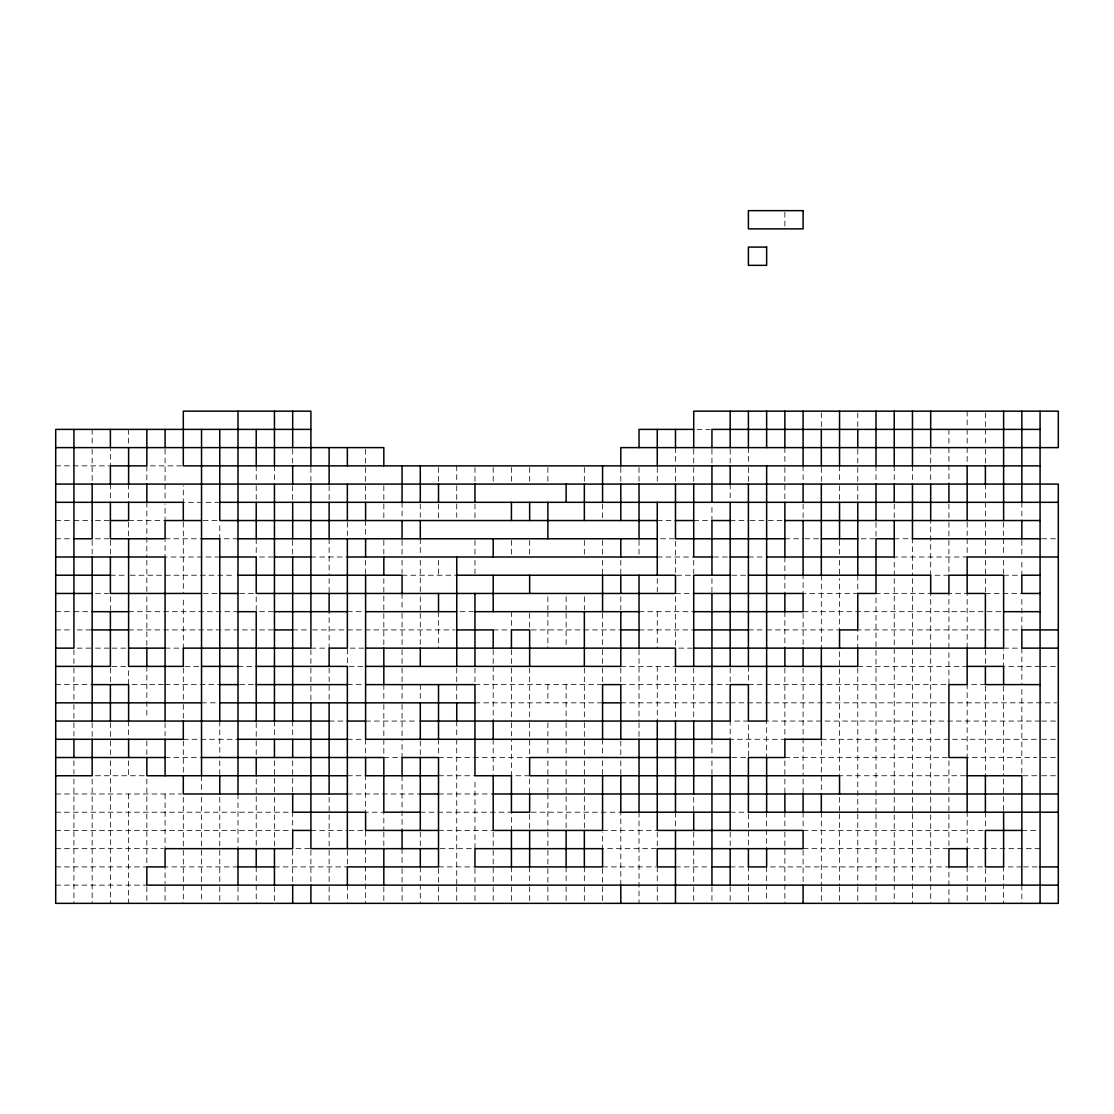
<?xml version="1.0" encoding="UTF-8"?>
<svg xmlns="http://www.w3.org/2000/svg" width="1114" height="1114" viewBox="0 0 1114 1114"><rect width="100%" height="100%" fill="white"/><g stroke="black" fill="none" stroke-linecap="round" stroke-linejoin="round"><path stroke-width="0.75" stroke-dasharray="5 3.75" d="M697.03 429.391L710.286 429.391M55.7 465.861L110.383 465.861L110.383 449.276M181.652 465.861L146.839 465.861L146.839 484.089M219.764 502.317L183.309 502.317L183.309 485.746M55.7 520.544L72.271 520.544M73.928 520.544L92.156 520.544M95.47 520.544L110.383 520.544M128.611 520.544L165.081 520.544L165.081 503.974M203.194 520.544L219.764 520.544M657.26 520.544L675.488 520.544M693.716 520.544L711.943 520.544L711.943 503.974M730.171 520.544L748.399 520.544M750.056 520.544L766.641 520.544M768.298 520.544L783.212 520.544M55.7 538.772L72.271 538.772M95.47 538.772L108.726 538.772M165.081 538.772L201.537 538.772M237.992 538.772L219.764 538.772L219.764 522.201M660.574 538.772L675.488 538.772L675.488 575.228L693.716 575.228M784.869 538.772L803.097 538.772M804.754 538.772L821.324 538.772M861.094 538.772L876.008 538.772L876.008 520.544M894.236 538.772L912.463 538.772L912.463 575.228M1041.729 538.772L1056.643 538.772M219.764 557L165.081 557L165.081 540.429M259.534 557L274.448 557M310.903 557L347.359 557M657.26 557L693.716 557M713.601 557L730.171 557M748.399 557L764.984 557M110.383 575.228L126.954 575.228M130.268 575.228L234.678 575.228M402.057 575.228L456.74 575.228M731.828 575.228L748.399 575.228M1003.617 575.228L1021.844 575.228L1021.844 560.314M95.47 593.456L108.726 593.456M203.194 593.456L219.764 593.456M239.649 593.456L256.22 593.456M675.488 593.456L693.716 593.456M985.389 593.456L1021.844 593.456M55.7 611.683L72.271 611.683M73.928 611.683L92.156 611.683M128.611 611.683L237.992 611.683M259.534 611.683L274.448 611.683M347.359 611.683L363.944 611.683M460.054 611.683L473.311 611.683M639.032 611.683L693.716 611.683M803.097 611.683L985.389 611.683M987.046 611.683L1003.617 611.683M55.7 629.911L72.271 629.911M77.242 629.911L92.156 629.911M128.611 629.911L254.563 629.911M259.534 629.911L274.448 629.911M292.676 629.911L309.246 629.911M312.561 629.911L455.083 629.911M493.196 629.911L509.766 629.911M531.308 629.911L620.804 629.911M639.032 629.911L693.716 629.911M748.399 629.911L764.984 629.911M766.641 629.911L839.552 629.911L839.552 578.542M983.732 629.911L857.78 629.911L857.78 648.139M985.389 629.911L1001.959 629.911M1003.617 629.911L1021.844 629.911L1021.844 596.77M77.242 648.139L92.156 648.139M95.47 648.139L110.383 648.139M112.041 648.139L128.611 648.139M165.081 648.139L183.309 648.139L183.309 596.77M310.903 648.139L329.131 648.139L329.131 611.683M363.944 648.139L347.359 648.139L347.359 666.381M678.802 648.139L693.716 648.139M1003.617 648.139L1018.53 648.139M112.041 666.381L128.611 666.381M184.966 666.381L199.879 666.381M237.992 666.381L256.22 666.381M349.016 666.381L363.944 666.381M620.804 666.381L675.488 666.381M857.78 666.381L965.504 666.381M1040.072 666.381L1003.617 666.381L1003.617 649.796M1041.729 666.381L1056.643 666.381M55.7 684.609L92.156 684.609M163.424 684.609L128.611 684.609L128.611 668.038M165.081 684.609L219.764 684.609M239.649 684.609L254.563 684.609M347.359 684.609L363.944 684.609M474.968 684.609L602.577 684.609M620.804 684.609L728.514 684.609M748.399 684.609L948.919 684.609L948.919 649.796M985.389 684.609L967.161 684.609L967.161 757.52L1036.758 757.52M201.537 702.837L216.45 702.837M474.968 702.837L602.577 702.837M620.804 702.837L728.514 702.837M730.171 702.837L1056.643 702.837M329.131 721.064L347.359 721.064M365.601 721.064L416.97 721.064M1040.072 721.064L766.641 721.064L766.641 757.52M1041.729 721.064L1056.643 721.064M183.309 739.292L237.992 739.292M347.359 739.292L363.944 739.292M821.324 739.292L1040.072 739.292M1041.729 739.292L1058.3 739.292M165.081 757.52L201.537 757.52M383.829 757.52L402.057 757.52L402.057 739.292M438.512 757.52L529.651 757.52M731.828 757.52L746.742 757.52M784.869 757.52L948.919 757.52M1041.729 757.52L1056.643 757.52M95.47 775.748L146.839 775.748M347.359 775.748L365.601 775.748L365.601 812.203L383.829 812.203L383.829 830.431M438.512 775.748L474.968 775.748M529.651 775.748L511.423 775.748L511.423 739.292M965.504 775.748L839.552 775.748L839.552 648.139M1036.758 775.748L1021.844 775.748L1021.844 686.266M1041.729 775.748L1056.643 775.748M55.7 793.976L181.652 793.976M347.359 793.976L420.284 793.976M438.512 793.976L493.196 793.976M55.7 812.203L292.676 812.203L292.676 830.431M420.284 812.203L511.423 812.203L511.423 830.431M730.171 812.203L748.399 812.203M55.7 830.431L291.019 830.431M310.903 830.431L347.359 830.431M349.016 830.431L365.601 830.431L365.601 903.357M438.512 830.431L493.196 830.431M602.577 830.431L657.26 830.431M803.097 830.431L985.389 830.431M1021.844 830.431L1036.758 830.431M55.7 848.659L163.424 848.659M295.99 848.659L310.903 848.659M440.169 848.659L474.968 848.659L474.968 779.062M803.097 848.659L948.919 848.659L948.919 797.29M1040.072 848.659L967.161 848.659L967.161 812.203M55.7 866.901L146.839 866.901M237.992 866.901L165.081 866.901L165.081 883.472M274.448 866.901L347.359 866.901M438.512 866.901L474.968 866.901M602.577 866.901L655.603 866.901M675.488 866.901L710.286 866.901M730.171 866.901L748.399 866.901L748.399 885.129M968.818 866.901L983.732 866.901M1021.844 866.901L1003.617 866.901L1003.617 903.357M1023.501 866.901L1040.072 866.901M55.7 885.129L146.839 885.129M1021.844 502.317L1021.844 520.544M1021.844 540.429L1021.844 557M1021.844 648.139L1021.844 684.609M1021.844 885.129L1021.844 903.357M1003.617 522.201L1003.617 535.458M1003.617 538.772L1003.617 555.343M1003.617 560.314L1003.617 573.571M1003.617 686.266L1003.617 775.748M1003.617 779.062L1003.617 810.546M985.389 412.821L985.389 427.734M985.389 429.391L985.389 445.962M985.389 449.276L985.389 465.861M985.389 484.089L985.389 500.659M985.389 502.317L985.389 520.544M985.389 522.201L985.389 535.458M985.389 540.429L985.389 555.343M985.389 560.314L985.389 575.228M985.389 578.542L985.389 591.799M985.389 649.796L985.389 666.381M985.389 686.266L985.389 775.748M985.389 812.203L985.389 828.774M985.389 868.558L985.389 885.129M985.389 886.786L985.389 903.357M967.161 411.163L967.161 427.734M967.161 429.391L967.161 445.962M967.161 447.619L967.161 464.204M967.161 522.201L967.161 535.458M967.161 538.772L967.161 557L894.236 557L894.236 575.228M967.161 648.139L967.161 593.456L948.919 593.456L948.919 648.139M967.161 866.901L967.161 885.129M967.161 886.786L967.161 903.357M948.919 429.391L948.919 445.962M948.919 447.619L948.919 484.089M948.919 503.974L948.919 520.544M948.919 522.201L948.919 538.772M948.919 540.429L948.919 575.228L930.691 575.228L930.691 520.544M948.919 760.834L948.919 793.976M948.919 903.357L948.919 866.901L766.641 866.901L766.641 901.699M930.691 449.276L930.691 464.204M930.691 465.861L930.691 482.432M930.691 648.139L930.691 593.456L876.008 593.456L876.008 812.203M930.691 649.796L930.691 793.976M930.691 797.29L930.691 903.357M912.463 465.861L912.463 482.432M912.463 578.542L912.463 648.139M912.463 649.796L912.463 793.976M912.463 797.29L912.463 812.203M912.463 813.861L912.463 903.357M894.236 465.861L894.236 482.432M894.236 503.974L894.236 520.544M894.236 578.542L894.236 903.357M876.008 465.861L876.008 484.089M876.008 813.861L876.008 885.129M876.008 886.786L876.008 903.357M857.78 412.821L857.78 427.734M857.78 449.276L857.78 464.204M857.78 467.518L857.78 482.432M857.78 485.746L857.78 500.659M857.78 575.228L857.78 593.456L803.097 593.456L803.097 575.228M857.78 668.038L857.78 812.203M857.78 813.861L857.78 885.129M857.78 886.786L857.78 903.357M839.552 465.861L839.552 482.432M839.552 485.746L839.552 502.317M839.552 540.429L839.552 557M839.552 560.314L839.552 575.228M839.552 797.29L839.552 812.203M839.552 813.861L839.552 885.129M839.552 886.786L839.552 901.699M821.324 412.821L821.324 427.734M821.324 467.518L821.324 482.432M821.324 575.228L821.324 648.139M821.324 740.949L821.324 792.319M821.324 812.203L821.324 885.129M821.324 886.786L821.324 903.357M803.097 465.861L803.097 482.432M803.097 503.974L803.097 520.544M803.097 613.341L803.097 648.139M803.097 668.038L803.097 775.748M803.097 779.062L803.097 793.976M803.097 812.203L803.097 828.774M803.097 850.316L803.097 883.472M784.869 212.301L784.869 227.214M784.869 447.619L784.869 465.861M784.869 467.518L784.869 502.317M784.869 557L784.869 593.456M784.869 611.683L784.869 648.139M784.869 668.038L784.869 739.292L730.171 739.292L730.171 721.064L748.399 721.064L748.399 757.52M784.869 760.834L784.869 775.748M784.869 779.062L784.869 793.976M784.869 812.203L784.869 830.431M784.869 832.088L784.869 903.357M766.641 812.203L766.641 848.659M748.399 447.619L748.399 464.204M748.399 467.518L748.399 482.432M748.399 666.381L748.399 682.952M748.399 813.861L748.399 848.659M748.399 886.786L748.399 903.357M730.171 449.276L730.171 464.204M730.171 484.089L730.171 500.659M730.171 668.038L730.171 682.952M730.171 832.088L730.171 847.002M730.171 886.786L730.171 903.357M711.943 449.276L711.943 465.861M711.943 578.542L711.943 593.456M711.943 739.292L711.943 757.52M711.943 760.834L711.943 775.748M711.943 886.786L711.943 901.699M693.716 449.276L693.716 465.861M693.716 467.518L693.716 482.432M693.716 560.314L693.716 573.571M693.716 668.038L693.716 721.064M693.716 797.29L693.716 810.546M693.716 832.088L693.716 848.659M693.716 850.316L693.716 885.129M693.716 886.786L693.716 903.357M675.488 447.619L675.488 464.204M675.488 467.518L675.488 484.089M675.488 596.77L675.488 648.139M675.488 668.038L675.488 721.064M675.488 812.203L675.488 828.774M657.26 467.518L657.26 482.432M657.26 578.542L657.26 591.799M657.26 611.683L657.26 648.139M657.26 666.381L657.26 721.064M657.26 832.088L657.26 848.659L602.577 848.659L602.577 832.088M657.26 866.901L657.26 885.129M657.26 886.786L657.26 903.357M639.032 467.518L639.032 482.432M639.032 540.429L639.032 557M639.032 649.796L639.032 721.064M639.032 722.721L639.032 739.292M639.032 812.203L639.032 903.357M620.804 467.518L620.804 482.432M620.804 560.314L620.804 573.571M620.804 596.77L620.804 610.026M620.804 668.038L620.804 682.952M620.804 740.949L620.804 757.52M620.804 760.834L620.804 775.748M620.804 885.129L620.804 812.203L529.651 812.203L529.651 830.431M602.577 503.974L602.577 520.544M602.577 540.429L602.577 555.343M602.577 560.314L602.577 575.228M602.577 613.341L602.577 648.139M602.577 649.796L602.577 664.724M602.577 668.038L602.577 682.952M602.577 739.292L602.577 757.52M602.577 760.834L602.577 775.748M602.577 868.558L602.577 885.129M602.577 886.786L602.577 903.357M584.349 467.518L584.349 484.089M584.349 540.429L584.349 557M584.349 596.77L584.349 610.026M584.349 668.038L584.349 721.064M584.349 722.721L584.349 739.292M584.349 740.949L584.349 755.863M584.349 760.834L584.349 775.748M584.349 779.062L584.349 830.431M584.349 866.901L584.349 883.472M584.349 886.786L584.349 903.357M566.121 596.77L566.121 610.026M566.121 613.341L566.121 648.139M566.121 684.609L566.121 721.064M566.121 722.721L566.121 735.978M566.121 739.292L566.121 757.52M566.121 760.834L566.121 775.748M566.121 779.062L566.121 830.431M566.121 866.901L566.121 883.472M566.121 886.786L566.121 901.699M547.879 467.518L547.879 484.089M547.879 596.77L547.879 610.026M547.879 611.683L547.879 648.139M547.879 684.609L547.879 702.837M547.879 722.721L547.879 735.978M547.879 739.292L547.879 755.863M547.879 760.834L547.879 775.748M547.879 779.062L547.879 792.319M547.879 793.976L547.879 830.431M547.879 832.088L547.879 847.002M547.879 850.316L547.879 865.244M547.879 868.558L547.879 883.472M547.879 886.786L547.879 901.699M529.651 467.518L529.651 482.432M529.651 540.429L529.651 557M529.651 613.341L529.651 629.911M529.651 668.038L529.651 721.064M529.651 722.721L529.651 755.863M529.651 779.062L529.651 793.976M529.651 866.901L529.651 885.129M529.651 886.786L529.651 903.357M511.423 467.518L511.423 484.089M511.423 540.429L511.423 557M511.423 611.683L511.423 629.911M511.423 649.796L511.423 666.381M511.423 668.038L511.423 721.064M511.423 722.721L511.423 735.978M511.423 866.901L511.423 883.472M511.423 886.786L511.423 903.357M493.196 467.518L493.196 484.089M493.196 649.796L493.196 664.724M493.196 666.381L493.196 721.064M493.196 739.292L493.196 775.748M493.196 832.088L493.196 848.659M493.196 850.316L493.196 885.129M493.196 886.786L493.196 903.357M474.968 467.518L474.968 482.432M474.968 503.974L474.968 520.544M474.968 540.429L474.968 555.343M474.968 560.314L474.968 573.571M474.968 668.038L474.968 682.952M474.968 868.558L474.968 885.129M474.968 886.786L474.968 903.357M456.74 465.861L456.74 482.432M456.74 485.746L456.74 500.659M456.74 503.974L456.74 517.23M456.74 668.038L456.74 702.837M456.74 721.064L456.74 735.978M456.74 739.292L456.74 885.129M456.74 886.786L456.74 903.357M438.512 467.518L438.512 482.432M438.512 503.974L438.512 520.544M438.512 560.314L438.512 575.228M438.512 611.683L438.512 648.139M438.512 739.292L438.512 755.863M438.512 868.558L438.512 885.129M438.512 886.786L438.512 903.357M420.284 503.974L420.284 517.23M420.284 538.772L420.284 555.343M420.284 560.314L420.284 593.456M420.284 596.77L420.284 610.026M420.284 613.341L420.284 648.139M420.284 684.609L420.284 701.179M420.284 740.949L420.284 755.863M420.284 832.088L420.284 848.659M420.284 866.901L420.284 903.357M402.057 502.317L402.057 517.23M402.057 540.429L402.057 557M402.057 560.314L402.057 573.571M402.057 593.456L402.057 610.026M402.057 613.341L402.057 648.139M402.057 649.796L402.057 666.381M402.057 668.038L402.057 682.952M402.057 684.609L402.057 702.837M402.057 704.494L402.057 735.978M402.057 775.748L402.057 830.431M402.057 848.659L402.057 866.901M402.057 868.558L402.057 885.129M402.057 886.786L402.057 903.357M383.829 485.746L383.829 502.317M383.829 503.974L383.829 520.544M383.829 540.429L383.829 555.343M383.829 578.542L383.829 648.139M383.829 684.609L383.829 702.837M383.829 704.494L383.829 755.863M383.829 832.088L383.829 848.659M383.829 886.786L383.829 901.699M365.601 449.276L365.601 465.861M365.601 467.518L365.601 482.432M365.601 485.746L365.601 502.317M365.601 520.544L365.601 538.772M365.601 560.314L365.601 573.571M365.601 739.292L365.601 757.52M347.359 522.201L347.359 535.458M347.359 850.316L347.359 865.244M347.359 885.129L347.359 903.357M329.131 485.746L329.131 502.317M329.131 538.772L329.131 575.228M329.131 578.542L329.131 593.456M329.131 668.038L329.131 702.837M329.131 797.29L329.131 848.659M329.131 850.316L329.131 885.129M329.131 886.786L329.131 903.357M310.903 467.518L310.903 482.432M310.903 649.796L310.903 666.381M310.903 668.038L310.903 684.609M310.903 686.266L310.903 701.179M310.903 850.316L310.903 885.129M292.676 449.276L292.676 465.861M292.676 485.746L292.676 500.659M292.676 540.429L292.676 555.343M292.676 721.064L292.676 735.978M292.676 760.834L292.676 793.976M292.676 850.316L292.676 885.129M274.448 465.861L274.448 482.432M274.448 721.064L274.448 735.978M274.448 760.834L274.448 793.976M274.448 797.29L274.448 848.659M274.448 886.786L274.448 901.699M256.22 465.861L256.22 482.432M256.22 485.746L256.22 500.659M256.22 538.772L256.22 557M256.22 596.77L256.22 611.683M256.22 722.721L256.22 739.292M256.22 740.949L256.22 755.863M256.22 779.062L256.22 848.659M256.22 866.901L256.22 883.472M256.22 885.129L256.22 903.357M237.992 793.976L237.992 848.659M237.992 886.786L237.992 901.699M219.764 721.064L219.764 757.52M219.764 760.834L219.764 775.748M219.764 797.29L219.764 848.659M219.764 850.316L219.764 885.129M219.764 886.786L219.764 901.699M201.537 775.748L201.537 793.976M201.537 797.29L201.537 848.659M201.537 850.316L201.537 901.699M183.309 522.201L183.309 593.456M183.309 668.038L183.309 702.837M183.309 704.494L183.309 721.064M183.309 740.949L183.309 775.748M183.309 797.29L183.309 848.659M183.309 850.316L183.309 903.357M165.081 449.276L165.081 500.659M165.081 722.721L165.081 735.978M165.081 793.976L165.081 848.659M165.081 886.786L165.081 903.357M146.839 502.317L146.839 557M146.839 560.314L146.839 593.456M146.839 596.77L146.839 648.139M146.839 666.381L146.839 717.75M146.839 740.949L146.839 755.863M146.839 779.062L146.839 865.244M146.839 886.786L146.839 903.357M128.611 429.391L128.611 445.962M128.611 484.089L128.611 502.317M128.611 522.201L128.611 538.772M128.611 721.064L128.611 735.978M128.611 760.834L128.611 775.748M128.611 793.976L128.611 903.357M110.383 484.089L110.383 500.659M110.383 540.429L110.383 557M110.383 596.77L110.383 611.683M110.383 668.038L110.383 684.609M110.383 722.721L110.383 739.292M110.383 740.949L110.383 757.52M110.383 760.834L110.383 903.357M92.156 429.391L92.156 445.962M92.156 449.276L92.156 482.432M92.156 540.429L92.156 557M92.156 722.721L92.156 739.292M92.156 779.062L92.156 903.357M73.928 649.796L73.928 666.381M73.928 668.038L73.928 702.837M73.928 704.494L73.928 721.064M73.928 722.721L73.928 735.978M73.928 760.834L73.928 774.091M73.928 779.062L73.928 903.357"/><path stroke-width="1.5" d="M310.903 429.391L55.7 429.391L55.7 903.357L1058.3 903.357L1058.3 484.089L55.7 484.089M693.716 429.391L639.032 429.391L639.032 447.619M1040.072 429.391L711.943 429.391L711.943 447.619M55.7 447.619L383.829 447.619L383.829 465.861M1040.072 465.861L183.309 465.861L183.309 411.163L310.903 411.163L310.903 465.861M55.7 502.317L183.309 502.317L183.309 520.544M219.764 502.317L1058.3 502.317M110.383 520.544L128.611 520.544L128.611 502.317M201.537 520.544L165.081 520.544L165.081 538.772L110.383 538.772L110.383 502.317M657.26 520.544L219.764 520.544L219.764 429.391M675.488 520.544L693.716 520.544M730.171 520.544L711.943 520.544L711.943 575.228M784.869 520.544L1040.072 520.544M73.928 538.772L92.156 538.772L92.156 484.089M201.537 538.772L219.764 538.772L219.764 721.064M237.992 538.772L657.26 538.772M784.869 538.772L675.488 538.772L675.488 484.089M821.324 538.772L857.78 538.772M894.236 538.772L876.008 538.772L876.008 593.456L857.78 593.456L857.78 629.911L839.552 629.911L839.552 648.139M1040.072 538.772L912.463 538.772L912.463 484.089M55.7 557L165.081 557L165.081 721.064M219.764 557L256.22 557L256.22 593.456L675.488 593.456L675.488 575.228L456.74 575.228M274.448 557L310.903 557M347.359 557L657.26 557M711.943 557L693.716 557L693.716 484.089M730.171 557L748.399 557M766.641 557L894.236 557L894.236 520.544M1058.3 557L967.161 557L967.161 593.456L985.389 593.456L985.389 648.139M55.7 575.228L110.383 575.228M237.992 575.228L402.057 575.228L402.057 593.456M730.171 575.228L693.716 575.228L693.716 666.381M748.399 575.228L930.691 575.228L930.691 593.456L948.919 593.456L948.919 575.228L1003.617 575.228L1003.617 648.139L693.716 648.139M1040.072 575.228L1021.844 575.228L1021.844 593.456L1040.072 593.456M55.7 593.456L92.156 593.456M201.537 593.456L110.383 593.456L110.383 557M219.764 593.456L237.992 593.456M693.716 593.456L803.097 593.456L803.097 611.683L693.716 611.683M92.156 611.683L128.611 611.683M237.992 611.683L256.22 611.683L256.22 721.064M274.448 611.683L347.359 611.683M365.601 611.683L456.74 611.683M474.968 611.683L639.032 611.683M1003.617 611.683L1040.072 611.683M92.156 629.911L128.611 629.911M274.448 629.911L292.676 629.911M456.74 629.911L493.196 629.911L493.196 648.139M620.804 629.911L639.032 629.911M693.716 629.911L748.399 629.911M1058.3 629.911L1021.844 629.911L1021.844 648.139L1058.3 648.139M55.7 648.139L73.928 648.139L73.928 429.391M128.611 648.139L165.081 648.139M365.601 648.139L675.488 648.139L675.488 666.381L857.78 666.381L857.78 648.139M55.7 666.381L110.383 666.381L110.383 611.683M201.537 666.381L237.992 666.381M256.22 666.381L347.359 666.381L347.359 848.659M365.601 666.381L620.804 666.381L620.804 611.683M967.161 666.381L1003.617 666.381L1003.617 684.609M92.156 684.609L128.611 684.609L128.611 721.064M219.764 684.609L237.992 684.609M256.22 684.609L347.359 684.609M365.601 684.609L474.968 684.609L474.968 775.748L511.423 775.748L511.423 812.203L529.651 812.203L529.651 793.976M1040.072 684.609L985.389 684.609L985.389 666.381M55.7 702.837L201.537 702.837M219.764 702.837L474.968 702.837M602.577 702.837L620.804 702.837M55.7 721.064L329.131 721.064M347.359 721.064L365.601 721.064M420.284 721.064L730.171 721.064L730.171 684.609L748.399 684.609L748.399 721.064L766.641 721.064L766.641 465.861M55.7 739.292L183.309 739.292L183.309 721.064M237.992 739.292L347.359 739.292M55.7 757.52L165.081 757.52M201.537 757.52L383.829 757.52L383.829 812.203L420.284 812.203M730.171 757.52L529.651 757.52L529.651 775.748L839.552 775.748L839.552 793.976M55.7 775.748L92.156 775.748L92.156 739.292M347.359 775.748L146.839 775.748L146.839 757.52M438.512 775.748L365.601 775.748L365.601 757.52M967.161 775.748L1021.844 775.748L1021.844 885.129M347.359 793.976L183.309 793.976L183.309 775.748M420.284 793.976L438.512 793.976M493.196 793.976L1058.3 793.976M730.171 812.203L620.804 812.203L620.804 775.748M1058.3 812.203L748.399 812.203L748.399 757.52L784.869 757.52L784.869 739.292L821.324 739.292L821.324 648.139M310.903 830.431L292.676 830.431L292.676 848.659L165.081 848.659L165.081 866.901L146.839 866.901L146.839 885.129L1058.3 885.129M438.512 830.431L365.601 830.431L365.601 812.203L292.676 812.203L292.676 793.976M1021.844 830.431L985.389 830.431L985.389 866.901L1003.617 866.901L1003.617 812.203M438.512 848.659L310.903 848.659L310.903 702.837M237.992 866.901L274.448 866.901M675.488 866.901L657.26 866.901L657.26 848.659L803.097 848.659L803.097 830.431L657.26 830.431L657.26 721.064M711.943 866.901L730.171 866.901M1040.072 866.901L1058.3 866.901M1040.072 411.163L1040.072 903.357M1021.844 411.163L1021.844 502.317M1021.844 520.544L1021.844 538.772M1003.617 411.163L1003.617 520.544M985.389 465.861L985.389 484.089M985.389 775.748L985.389 812.203M967.161 465.861L967.161 520.544M967.161 648.139L967.161 684.609L948.919 684.609L948.919 757.52L967.161 757.52L967.161 812.203M948.919 484.089L948.919 502.317M930.691 411.163L930.691 447.619M930.691 484.089L930.691 520.544M912.463 411.163L912.463 465.861M894.236 411.163L894.236 465.861M894.236 484.089L894.236 502.317M876.008 411.163L876.008 465.861M876.008 484.089L876.008 520.544M857.78 429.391L857.78 447.619M857.78 502.317L857.78 575.228M839.552 411.163L839.552 465.861M839.552 502.317L839.552 538.772M821.324 429.391L821.324 465.861M821.324 484.089L821.324 575.228M821.324 793.976L821.324 812.203M803.097 411.163L803.097 465.861M803.097 484.089L803.097 502.317M803.097 520.544L803.097 575.228M803.097 648.139L803.097 666.381M803.097 793.976L803.097 812.203M803.097 885.129L803.097 903.357M784.869 411.163L784.869 447.619M784.869 502.317L784.869 557M784.869 593.456L784.869 611.683M784.869 648.139L784.869 666.381M784.869 793.976L784.869 812.203M766.641 411.163L766.641 447.619M766.641 757.52L766.641 812.203M766.641 848.659L766.641 866.901L748.399 866.901L748.399 848.659M748.399 411.163L748.399 447.619M748.399 484.089L748.399 666.381M730.171 411.163L730.171 447.619M730.171 465.861L730.171 484.089M730.171 502.317L730.171 666.381M730.171 830.431L730.171 739.292L365.601 739.292L365.601 575.228M730.171 848.659L730.171 885.129M711.943 465.861L711.943 502.317M711.943 593.456L711.943 739.292M711.943 775.748L711.943 885.129M693.716 447.619L693.716 411.163L1058.3 411.163L1058.3 447.619L620.804 447.619L620.804 465.861M693.716 721.064L693.716 793.976M693.716 812.203L693.716 830.431M675.488 429.391L675.488 447.619M675.488 721.064L675.488 812.203M675.488 830.431L675.488 903.357M657.26 429.391L657.26 465.861M657.26 502.317L657.26 575.228M639.032 484.089L639.032 538.772M639.032 575.228L639.032 648.139M639.032 739.292L639.032 812.203M620.804 484.089L620.804 520.544M620.804 538.772L620.804 557M620.804 575.228L620.804 593.456M620.804 739.292L620.804 684.609L602.577 684.609L602.577 739.292M620.804 885.129L620.804 903.357M602.577 465.861L602.577 502.317M602.577 575.228L602.577 611.683M602.577 775.748L602.577 830.431L493.196 830.431L493.196 775.748M584.349 484.089L584.349 520.544M584.349 611.683L584.349 666.381M584.349 830.431L584.349 866.901M566.121 484.089L566.121 502.317M566.121 830.431L566.121 866.901M547.879 502.317L547.879 538.772M529.651 502.317L529.651 520.544M529.651 575.228L529.651 593.456M529.651 666.381L529.651 629.911L511.423 629.911L511.423 648.139M529.651 830.431L529.651 866.901M511.423 502.317L511.423 520.544M511.423 830.431L511.423 866.901M493.196 538.772L493.196 557M493.196 575.228L493.196 611.683M493.196 721.064L493.196 739.292M474.968 484.089L474.968 502.317M474.968 593.456L474.968 666.381M456.74 557L456.74 666.381M456.74 702.837L456.74 721.064M438.512 484.089L438.512 502.317M438.512 593.456L438.512 611.683M438.512 684.609L438.512 739.292M420.284 465.861L420.284 502.317M420.284 520.544L420.284 538.772M420.284 648.139L420.284 666.381M420.284 702.837L420.284 739.292M420.284 757.52L420.284 830.431M420.284 848.659L420.284 866.901M402.057 465.861L402.057 502.317M402.057 520.544L402.057 538.772M402.057 775.748L402.057 757.52L438.512 757.52L438.512 866.901L347.359 866.901L347.359 885.129M402.057 830.431L402.057 848.659M383.829 557L383.829 575.228M383.829 648.139L383.829 684.609M383.829 848.659L383.829 885.129M365.601 502.317L365.601 520.544M365.601 538.772L365.601 557M347.359 447.619L347.359 465.861M347.359 484.089L347.359 520.544M347.359 538.772L347.359 648.139L329.131 648.139L329.131 666.381M329.131 447.619L329.131 484.089M329.131 502.317L329.131 538.772M329.131 593.456L329.131 611.683M329.131 702.837L329.131 793.976M310.903 484.089L310.903 648.139L183.309 648.139L183.309 666.381L128.611 666.381L128.611 538.772M310.903 885.129L310.903 903.357M292.676 411.163L292.676 447.619M292.676 465.861L292.676 484.089M292.676 502.317L292.676 538.772M292.676 557L292.676 721.064M292.676 739.292L292.676 757.52M292.676 885.129L292.676 903.357M274.448 411.163L274.448 465.861M274.448 484.089L274.448 721.064M274.448 739.292L274.448 757.52M274.448 848.659L274.448 885.129M256.22 429.391L256.22 465.861M256.22 502.317L256.22 538.772M256.22 757.52L256.22 775.748M256.22 848.659L256.22 866.901M237.992 411.163L237.992 793.976M237.992 848.659L237.992 885.129M219.764 775.748L219.764 793.976M201.537 429.391L201.537 775.748M165.081 429.391L165.081 447.619M165.081 739.292L165.081 775.748M146.839 429.391L146.839 465.861L110.383 465.861L110.383 484.089M146.839 484.089L146.839 502.317M146.839 648.139L146.839 666.381M128.611 447.619L128.611 484.089M128.611 739.292L128.611 757.52M110.383 429.391L110.383 447.619M110.383 684.609L110.383 721.064M92.156 557L92.156 721.064M73.928 739.292L73.928 757.52M803.097 210.643L748.399 210.643L748.399 228.871L803.097 228.871L803.097 210.643M766.641 247.099L748.399 247.099L748.399 265.341L766.641 265.341L766.641 247.099M602.577 848.659L474.968 848.659L474.968 866.901L602.577 866.901L602.577 848.659M967.161 848.659L948.919 848.659L948.919 866.901L967.161 866.901L967.161 848.659"/></g></svg>
